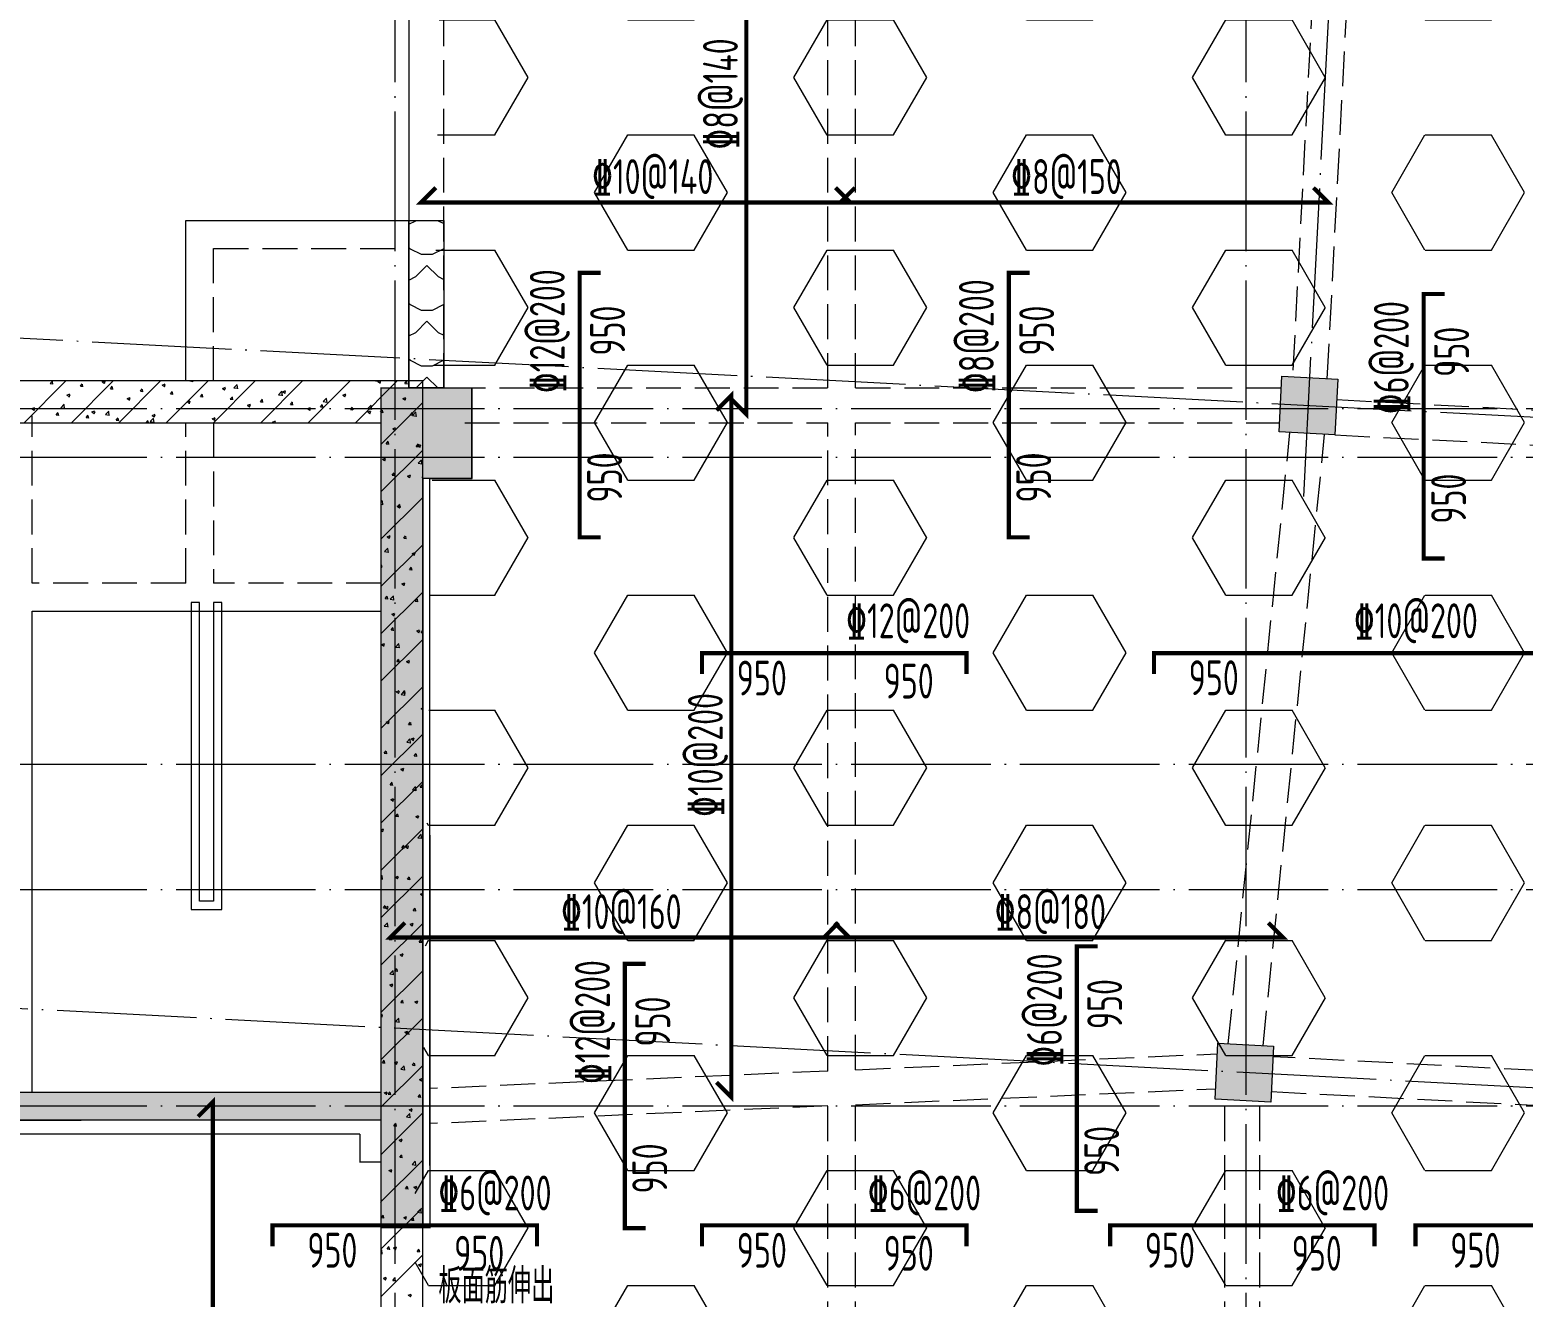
# Model space of a CAD drawing. Extents: x 5874492 to 7194610, y -939842 to -279257.
# Drawn here: x 6639994 to 6650699, y -444677 to -435591 of the extents above; entities that cross this region are included whole.
import ezdxf
from ezdxf.enums import TextEntityAlignment as Align

# ---------------------------------------------------------------- set-up
doc = ezdxf.new("R2010")
doc.units = 0
doc.header["$LTSCALE"] = 1000
doc.linetypes.add('DASH', pattern=[0.35, 0.25, -0.1])
doc.linetypes.add('DOTE', pattern=[2.42, 2, -0.2, 0.02, -0.2])
for name, color, linetype, lineweight in [('A-平面-楼梯电梯、台阶坡道', 2, 'Continuous', 15), ('A-轴线-塔楼', 1, 'DOTE', 9), ('S-基础-DQ', 6, 'Continuous', 20), ('S-基础-HATCH', 251, 'Continuous', 20), ('S-墙柱-COLU', 50, 'Continuous', 20), ('S-墙柱-HATCH', 251, 'Continuous', 20), ('S-墙柱-WALL', 6, 'Continuous', 20), ('S-板-BEAM', 4, 'DASH', 20), ('S-板-BEAM-CON', 2, 'Continuous', 20), ('S-板-COLU', 50, 'DASH', 20), ('S-板-板面填充', 251, 'Continuous', 20), ('S-板-楼板正筋', 107, 'Continuous', 20), ('S-板-楼板正筋文字', 107, 'Continuous', 20), ('S-板-楼板负筋', 1, 'Continuous', 20), ('S-板-楼板负筋文字', 7, 'Continuous', 20)]:
    doc.layers.add(name, color=color, linetype=linetype, lineweight=lineweight)
doc.styles.add('样式 1', font='tssdeng.shx', dxfattribs={"width": 0.7, "bigfont": 'tssdchn.shx'})

# ---------------------------------------------------------------- blocks, each defined once
blk = doc.blocks.new('ndgfjhgkjhk')
at = {"layer": 'S-板-BEAM'}
for p, q in [((6645545, -514205), (6645545, -509302)), ((6648297, -514205), (6648297, -509445)), ((6648497, -514205), (6648497, -509458)), ((6651865, -509633), (6651630, -514126)), ((6651879, -514139), (6652115, -509646)), ((6645595, -514205), (6648297, -514205)), ((6648497, -514205), (6651550, -514205)), ((6651946, -514288), (6653894, -514392)), ((6642595, -515605), (6642595, -514405)), ((6643895, -514455), (6643895, -515605)), ((6645695, -514455), (6648297, -514455)), ((6648297, -519103), (6648297, -514455)), ((6648497, -514455), (6651537, -514455)), ((6648497, -519094), (6648497, -514455)), ((6651169, -518908), (6651611, -514525)), ((6651419, -518921), (6651860, -514538)), ((6651933, -514542), (6653397, -514616)), ((6643695, -515605), (6642595, -515605)), ((6645095, -515605), (6643895, -515605)), ((6648497, -519094), (6651091, -518979)), ((6648297, -519103), (6645445, -519229)), ((6648297, -519103), (6648297, -519083)), ((6648497, -519094), (6648497, -519094)), ((6653397, -519100), (6651490, -519000)), ((6648497, -519344), (6651077, -519230)), ((6651145, -521705), (6651145, -519308)), ((6651477, -519250), (6653397, -519350)), ((6648297, -519353), (6645445, -519480)), ((6648297, -521705), (6648297, -519353)), ((6648497, -521705), (6648497, -519344)), ((6651395, -521705), (6651395, -519321))]:
    blk.add_line(p, q, dxfattribs=at)
for points in [[(6643895, -514155), (6643895, -513205), (6645295, -513205)], [(6643695, -515605), (6643695, -514455)]]:
    blk.add_lwpolyline(points, dxfattribs=at)
at = {"layer": 'S-板-BEAM-CON'}
for p, q in [((6645295, -509289), (6645295, -514205)), ((6642595, -515805), (6645095, -515805)), ((6642595, -519205), (6642595, -515805)), ((6642595, -519255), (6642595, -515805)), ((6641220, -519455), (6642945, -519455))]:
    blk.add_line(p, q, dxfattribs=at)
blk.add_lwpolyline([(6643695, -514155), (6643695, -513005), (6645295, -513005)], dxfattribs=at)
blk = doc.blocks.new('ZHOUWANG2')
at = {"layer": 'A-轴线-塔楼', "ltscale": 0.5}
for p, q in [((215161, 131041), (216006, 147199)), ((223182, 131274), (205302, 132209)), ((222931, 126481), (205051, 127416))]:
    blk.add_line(p, q, dxfattribs=at)
at = {"layer": 'A-轴线-塔楼', "linetype": 'DOTE', "ltscale": 0.5}
for p, q in [((208646, 135010), (208646, 108021)), ((214746, 135010), (214746, 108021)), ((227437, 131670), (165262, 131670)), ((227437, 131320), (200046, 131320)), ((227437, 129120), (200046, 129120)), ((227437, 128220), (165262, 128220)), ((227437, 126670), (165262, 126670))]:
    blk.add_line(p, q, dxfattribs=at)
blk = doc.blocks.new('sfdgjhgfhgkjhk')
at = {"layer": 'S-基础-DQ'}
for points in [[(6945492, 358792), (6945492, 356336), (6963809, 356336), (6963809, 354236), (6966809, 354236), (6966809, 354586), (6971909, 354586), (6971909, 347036), (6977909, 347036), (6977909, 339686), (6931592, 339686), (6931592, 336294)], [(6931892, 336294), (6931892, 339386), (6978209, 339386), (6978209, 347336), (6972209, 347336), (6972209, 354886), (6966509, 354886), (6966509, 354536), (6964109, 354536), (6964109, 356636), (6945792, 356636), (6945792, 358792)]]:
    blk.add_lwpolyline(points, dxfattribs=at)
at = {"layer": 'S-基础-HATCH'}
for p, q in [((6969350, 354586), (6969650, 354886)), ((6969538, 354868), (6969553, 354885)), ((6969690, 354586), (6969990, 354886)), ((6969910, 354880), (6969926, 354886)), ((6969926, 354867), (6969932, 354885)), ((6970029, 354586), (6970329, 354886)), ((6970369, 354586), (6970669, 354886)), ((6970538, 354886), (6970561, 354882)), ((6970562, 354880), (6970561, 354886)), ((6970708, 354586), (6971008, 354886)), ((6971047, 354586), (6971347, 354886)), ((6971387, 354586), (6971687, 354886)), ((6971726, 354586), (6972026, 354886)), ((6971869, 354886), (6971882, 354885)), ((6971882, 354882), (6971881, 354886)), ((6971887, 354881), (6971901, 354886)), ((6971903, 354868), (6971909, 354886)), ((6972079, 354868), (6972093, 354885)), ((6969538, 354868), (6969556, 354866)), ((6969557, 354863), (6969553, 354882)), ((6969658, 354784), (6969679, 354792)), ((6969658, 354784), (6969673, 354773)), ((6969674, 354770), (6969680, 354788)), ((6969754, 354849), (6969768, 354866)), ((6969754, 354849), (6969771, 354848)), ((6969772, 354844), (6969769, 354863)), ((6969910, 354880), (6969925, 354870)), ((6969969, 354830), (6969983, 354848)), ((6969969, 354830), (6969987, 354829)), ((6969987, 354825), (6969984, 354844)), ((6970184, 354812), (6970198, 354829)), ((6970184, 354812), (6970202, 354810)), ((6970202, 354807), (6970199, 354825)), ((6970341, 354856), (6970362, 354864)), ((6970341, 354856), (6970356, 354846)), ((6970357, 354843), (6970363, 354861)), ((6970399, 354793), (6970414, 354810)), ((6970399, 354793), (6970417, 354791)), ((6970418, 354788), (6970414, 354807)), ((6970614, 354774), (6970629, 354791)), ((6970633, 354769), (6970629, 354788)), ((6970773, 354832), (6970794, 354840)), ((6970773, 354832), (6970788, 354822)), ((6970788, 354819), (6970794, 354837)), ((6970855, 354837), (6970878, 354861)), ((6970855, 354837), (6970882, 354833)), ((6970882, 354830), (6970879, 354858)), ((6971175, 354787), (6971198, 354812)), ((6971175, 354787), (6971202, 354783)), ((6971202, 354780), (6971199, 354809)), ((6971204, 354808), (6971225, 354816)), ((6971204, 354808), (6971219, 354798)), ((6971219, 354795), (6971225, 354813)), ((6971635, 354784), (6971656, 354792)), ((6971635, 354784), (6971650, 354774)), ((6971651, 354771), (6971657, 354789)), ((6971887, 354881), (6971902, 354871)), ((6972079, 354868), (6972097, 354866)), ((6972097, 354863), (6972094, 354882)), ((6969406, 354687), (6969427, 354695)), ((6969406, 354687), (6969421, 354677)), ((6969422, 354673), (6969428, 354691)), ((6969614, 354694), (6969637, 354718)), ((6969614, 354694), (6969641, 354690)), ((6969641, 354687), (6969638, 354715)), ((6969837, 354663), (6969858, 354671)), ((6970089, 354759), (6970110, 354768)), ((6970089, 354759), (6970104, 354749)), ((6970105, 354746), (6970111, 354764)), ((6970521, 354735), (6970542, 354744)), ((6970521, 354735), (6970535, 354725)), ((6970536, 354722), (6970542, 354740)), ((6970614, 354774), (6970632, 354772)), ((6970829, 354755), (6970844, 354772)), ((6970829, 354755), (6970847, 354754)), ((6970848, 354750), (6970845, 354769)), ((6970952, 354711), (6970973, 354719)), ((6970952, 354711), (6970967, 354701)), ((6970967, 354698), (6970973, 354716)), ((6971045, 354736), (6971059, 354754)), ((6971045, 354736), (6971063, 354735)), ((6971063, 354731), (6971060, 354750)), ((6971260, 354717), (6971274, 354735)), ((6971260, 354717), (6971278, 354716)), ((6971278, 354713), (6971275, 354731)), ((6971383, 354687), (6971404, 354695)), ((6971383, 354687), (6971398, 354677)), ((6971398, 354674), (6971405, 354692)), ((6971475, 354699), (6971489, 354716)), ((6971475, 354699), (6971493, 354697)), ((6971494, 354694), (6971490, 354713)), ((6971495, 354738), (6971519, 354762)), ((6971495, 354738), (6971522, 354733)), ((6971523, 354731), (6971519, 354759)), ((6971690, 354680), (6971705, 354697)), ((6971690, 354680), (6971708, 354678)), ((6971709, 354675), (6971705, 354694)), ((6971814, 354663), (6971835, 354671)), ((6971815, 354688), (6971839, 354712)), ((6971815, 354688), (6971842, 354684)), ((6971843, 354681), (6971839, 354709)), ((6971905, 354661), (6971920, 354678)), ((6971909, 354430), (6972209, 354730)), ((6971924, 354656), (6971920, 354675)), ((6972066, 354760), (6972087, 354768)), ((6972066, 354760), (6972081, 354750)), ((6972082, 354747), (6972088, 354765)), ((6969580, 354642), (6969594, 354660)), ((6969580, 354642), (6969598, 354641)), ((6969599, 354637), (6969595, 354656)), ((6969795, 354624), (6969810, 354641)), ((6969795, 354624), (6969813, 354622)), ((6969814, 354619), (6969810, 354637)), ((6969837, 354663), (6969852, 354653)), ((6969853, 354649), (6969859, 354667)), ((6969934, 354644), (6969957, 354668)), ((6969934, 354644), (6969961, 354640)), ((6969961, 354637), (6969958, 354665)), ((6970010, 354605), (6970025, 354622)), ((6970010, 354605), (6970028, 354603)), ((6970029, 354600), (6970025, 354619)), ((6970226, 354586), (6970240, 354603)), ((6970243, 354586), (6970241, 354600)), ((6970254, 354594), (6970278, 354619)), ((6970254, 354594), (6970281, 354590)), ((6970268, 354639), (6970290, 354647)), ((6970268, 354639), (6970283, 354629)), ((6970282, 354587), (6970278, 354616)), ((6970284, 354625), (6970290, 354643)), ((6970700, 354615), (6970721, 354623)), ((6970700, 354615), (6970715, 354605)), ((6970715, 354601), (6970721, 354619)), ((6971131, 354591), (6971152, 354599)), ((6971131, 354591), (6971137, 354586)), ((6971149, 354586), (6971152, 354595)), ((6971814, 354663), (6971829, 354653)), ((6971830, 354650), (6971836, 354668)), ((6971905, 354661), (6971923, 354659)), ((6972120, 354642), (6972135, 354659)), ((6972120, 354642), (6972138, 354641)), ((6972136, 354638), (6972159, 354663)), ((6972139, 354637), (6972136, 354656)), ((6972136, 354638), (6972162, 354634)), ((6972163, 354631), (6972160, 354660)), ((6971993, 354543), (6972014, 354551)), ((6971993, 354543), (6972008, 354533)), ((6972009, 354529), (6972015, 354547)), ((6971909, 354090), (6972209, 354390)), ((6971947, 354435), (6971961, 354453)), ((6971947, 354435), (6971965, 354434)), ((6971966, 354430), (6971962, 354449)), ((6972162, 354416), (6972177, 354434)), ((6972162, 354416), (6972180, 354415)), ((6972172, 354422), (6972193, 354430)), ((6972172, 354422), (6972187, 354412)), ((6972181, 354412), (6972177, 354430)), ((6972188, 354408), (6972194, 354427)), ((6971920, 354325), (6971941, 354333)), ((6971920, 354325), (6971935, 354315)), ((6971936, 354312), (6971942, 354330)), ((6972175, 354296), (6972199, 354321)), ((6972175, 354296), (6972202, 354292)), ((6972203, 354289), (6972199, 354318)), ((6971989, 354210), (6972003, 354227)), ((6971989, 354210), (6972006, 354208)), ((6972007, 354205), (6972004, 354224)), ((6972099, 354204), (6972120, 354212)), ((6972099, 354204), (6972114, 354194)), ((6972115, 354191), (6972121, 354209)), ((6972204, 354191), (6972209, 354197)), ((6972204, 354191), (6972209, 354190)), ((6971909, 353751), (6972209, 354051)), ((6971909, 354019), (6971918, 354029)), ((6971909, 354002), (6971922, 354000)), ((6971922, 353997), (6971919, 354026)), ((6972026, 353987), (6972047, 353995)), ((6972026, 353987), (6972041, 353977)), ((6972030, 353984), (6972045, 354001)), ((6972030, 353984), (6972048, 353982)), ((6972042, 353973), (6972048, 353991)), ((6972049, 353979), (6972045, 353998)), ((6972205, 353866), (6972209, 353867)), ((6972205, 353866), (6972209, 353863)), ((6971909, 353411), (6972209, 353711)), ((6971953, 353769), (6971974, 353777)), ((6971953, 353769), (6971968, 353759)), ((6971969, 353756), (6971975, 353774)), ((6972072, 353758), (6972086, 353776)), ((6972072, 353758), (6972090, 353757)), ((6972090, 353753), (6972087, 353772)), ((6971935, 353662), (6971958, 353687)), ((6971935, 353662), (6971961, 353658)), ((6971962, 353655), (6971959, 353684)), ((6972132, 353648), (6972153, 353656)), ((6972132, 353648), (6972147, 353638)), ((6972148, 353635), (6972154, 353653)), ((6971909, 353565), (6971913, 353569)), ((6971909, 353551), (6971916, 353550)), ((6971917, 353547), (6971913, 353565)), ((6972113, 353533), (6972128, 353550)), ((6972113, 353533), (6972131, 353531)), ((6972132, 353528), (6972129, 353547)), ((6972059, 353431), (6972080, 353439)), ((6972059, 353431), (6972074, 353421)), ((6972075, 353417), (6972081, 353436)), ((6971909, 353072), (6972209, 353372)), ((6971940, 353326), (6971954, 353343)), ((6971940, 353326), (6971958, 353324)), ((6971958, 353321), (6971955, 353340)), ((6971974, 353320), (6971998, 353345)), ((6971974, 353320), (6972001, 353316)), ((6972002, 353313), (6971998, 353342)), ((6972155, 353307), (6972170, 353324)), ((6972155, 353307), (6972173, 353305)), ((6972174, 353302), (6972170, 353321)), ((6971986, 353213), (6972007, 353221)), ((6971986, 353213), (6972001, 353203)), ((6972002, 353200), (6972008, 353218)), ((6971982, 353100), (6971996, 353117)), ((6971982, 353100), (6971999, 353099)), ((6972000, 353095), (6971997, 353114)), ((6972165, 353093), (6972186, 353101)), ((6972165, 353093), (6972180, 353082)), ((6972181, 353079), (6972187, 353097)), ((6972197, 353081), (6972209, 353096)), ((6972197, 353081), (6972209, 353080)), ((6971909, 352733), (6972209, 353033)), ((6971913, 352996), (6971934, 353004)), ((6971913, 352996), (6971928, 352986)), ((6971929, 352982), (6971935, 353000)), ((6972014, 352978), (6972038, 353003)), ((6972014, 352978), (6972041, 352974)), ((6972042, 352971), (6972038, 353000)), ((6972023, 352875), (6972038, 352892)), ((6972023, 352875), (6972041, 352873)), ((6972042, 352870), (6972038, 352888)), ((6972092, 352875), (6972113, 352883)), ((6972092, 352875), (6972107, 352865)), ((6972108, 352862), (6972114, 352880)), ((6971909, 352393), (6972209, 352693)), ((6972019, 352657), (6972040, 352665)), ((6972019, 352657), (6972034, 352647)), ((6972035, 352644), (6972041, 352662)), ((6972054, 352637), (6972077, 352661)), ((6972054, 352637), (6972081, 352632)), ((6972065, 352649), (6972079, 352666)), ((6972065, 352649), (6972083, 352647)), ((6972081, 352630), (6972078, 352658)), ((6972083, 352644), (6972080, 352663)), ((6972198, 352537), (6972209, 352541)), ((6972198, 352537), (6972209, 352529)), ((6971910, 352437), (6971909, 352441)), ((6971946, 352440), (6971967, 352448)), ((6971946, 352440), (6971961, 352430)), ((6971962, 352426), (6971968, 352445)), ((6972106, 352423), (6972121, 352440)), ((6972106, 352423), (6972124, 352422)), ((6972125, 352418), (6972122, 352437)), ((6971909, 352054), (6972209, 352354)), ((6972094, 352295), (6972117, 352319)), ((6972121, 352288), (6972118, 352316)), ((6972125, 352319), (6972146, 352327)), ((6972125, 352319), (6972140, 352309)), ((6972141, 352306), (6972147, 352324)), ((6971933, 352216), (6971947, 352234)), ((6971933, 352216), (6971951, 352215)), ((6971951, 352211), (6971948, 352230)), ((6972094, 352295), (6972120, 352291)), ((6972148, 352198), (6972162, 352215)), ((6972167, 352193), (6972163, 352211)), ((6972052, 352102), (6972073, 352110)), ((6972052, 352102), (6972067, 352091)), ((6972068, 352088), (6972074, 352106)), ((6972148, 352198), (6972166, 352196)), ((6971909, 351714), (6972209, 352014)), ((6971974, 351991), (6971989, 352008)), ((6971993, 351986), (6971990, 352005)), ((6971974, 351991), (6971992, 351989)), ((6971979, 351884), (6972000, 351892)), ((6971995, 351871), (6972001, 351889)), ((6972134, 351953), (6972157, 351977)), ((6972134, 351953), (6972160, 351949)), ((6972161, 351946), (6972158, 351974)), ((6972190, 351972), (6972204, 351989)), ((6972190, 351972), (6972208, 351970)), ((6972208, 351967), (6972205, 351986)), ((6971979, 351884), (6971994, 351874)), ((6972016, 351765), (6972031, 351782)), ((6972035, 351760), (6972031, 351779)), ((6971909, 351668), (6971927, 351675)), ((6971909, 351375), (6972209, 351675)), ((6972016, 351765), (6972034, 351763)), ((6972158, 351763), (6972179, 351771)), ((6972158, 351763), (6972173, 351753)), ((6972174, 351750), (6972180, 351768)), ((6971909, 351665), (6971921, 351656)), ((6971922, 351653), (6971928, 351671)), ((6972173, 351611), (6972197, 351635)), ((6972173, 351611), (6972200, 351607)), ((6972201, 351604), (6972197, 351632)), ((6972058, 351539), (6972072, 351557)), ((6972058, 351539), (6972076, 351538)), ((6972076, 351534), (6972073, 351553)), ((6972085, 351546), (6972106, 351554)), ((6972085, 351546), (6972100, 351536)), ((6972101, 351532), (6972107, 351550)), ((6971909, 351336), (6971916, 351343)), ((6971909, 351036), (6972209, 351336)), ((6971909, 351316), (6971920, 351315)), ((6971920, 351312), (6971917, 351340)), ((6972012, 351328), (6972033, 351336)), ((6972012, 351328), (6972027, 351318)), ((6972028, 351315), (6972034, 351333)), ((6972099, 351314), (6972114, 351331)), ((6972099, 351314), (6972117, 351312)), ((6972118, 351309), (6972114, 351328)), ((6972192, 351207), (6972209, 351214)), ((6972192, 351207), (6972206, 351197)), ((6972207, 351194), (6972209, 351200)), ((6971926, 351107), (6971940, 351124)), ((6971926, 351107), (6971944, 351105)), ((6971939, 351111), (6971960, 351119)), ((6971939, 351111), (6971954, 351101)), ((6971944, 351102), (6971941, 351121)), ((6971955, 351097), (6971961, 351115)), ((6972141, 351088), (6972155, 351105)), ((6972141, 351088), (6972159, 351087)), ((6972160, 351083), (6972156, 351102)), ((6971909, 350696), (6972209, 350996)), ((6971933, 350977), (6971956, 351001)), ((6971933, 350977), (6971959, 350973)), ((6971960, 350970), (6971957, 350998)), ((6972119, 350990), (6972140, 350998)), ((6972119, 350990), (6972133, 350980)), ((6972134, 350976), (6972140, 350995)), ((6971967, 350881), (6971982, 350898)), ((6971967, 350881), (6971985, 350880)), ((6971986, 350876), (6971983, 350895)), ((6972183, 350862), (6972197, 350880)), ((6972183, 350862), (6972201, 350861)), ((6972201, 350858), (6972198, 350876)), ((6972046, 350772), (6972067, 350780)), ((6972046, 350772), (6972060, 350762)), ((6972061, 350759), (6972067, 350777)), ((6971909, 350357), (6972209, 350657)), ((6971972, 350635), (6971996, 350659)), ((6971972, 350635), (6971999, 350631)), ((6972000, 350628), (6971996, 350656)), ((6972009, 350656), (6972023, 350673)), ((6972009, 350656), (6972027, 350654)), ((6972028, 350651), (6972024, 350669)), ((6971973, 350555), (6971994, 350563)), ((6971973, 350555), (6971987, 350545)), ((6971988, 350541), (6971994, 350559)), ((6972051, 350430), (6972065, 350447)), ((6972051, 350430), (6972069, 350428)), ((6972069, 350425), (6972066, 350444)), ((6972152, 350434), (6972173, 350442)), ((6972152, 350434), (6972167, 350424)), ((6972167, 350421), (6972173, 350439)), ((6971909, 350341), (6971921, 350345)), ((6971909, 350331), (6971914, 350327)), ((6971909, 350017), (6972209, 350317)), ((6971915, 350324), (6971921, 350342)), ((6972012, 350293), (6972036, 350317)), ((6972012, 350293), (6972039, 350289)), ((6972040, 350286), (6972036, 350315)), ((6972079, 350216), (6972100, 350224)), ((6972079, 350216), (6972094, 350206)), ((6972092, 350204), (6972107, 350222)), ((6972092, 350204), (6972110, 350203)), ((6972094, 350203), (6972100, 350221)), ((6972111, 350199), (6972107, 350218)), ((6971909, 349678), (6972209, 349978)), ((6971919, 349997), (6971933, 350015)), ((6971919, 349997), (6971937, 349996)), ((6971937, 349993), (6971934, 350011)), ((6972006, 349999), (6972027, 350007)), ((6972006, 349999), (6972021, 349989)), ((6972021, 349985), (6972027, 350004)), ((6972052, 349951), (6972075, 349975)), ((6972079, 349944), (6972076, 349973)), ((6972134, 349979), (6972148, 349996)), ((6972134, 349979), (6972152, 349977)), ((6972153, 349974), (6972149, 349993)), ((6972052, 349951), (6972079, 349947)), ((6972185, 349878), (6972206, 349886)), ((6972185, 349878), (6972200, 349868)), ((6972200, 349865), (6972206, 349883)), ((6971933, 349781), (6971954, 349789)), ((6971933, 349781), (6971948, 349771)), ((6971948, 349768), (6971954, 349786)), ((6971960, 349772), (6971975, 349789)), ((6971960, 349772), (6971978, 349770)), ((6971979, 349767), (6971975, 349786)), ((6972176, 349753), (6972190, 349770)), ((6972176, 349753), (6972193, 349751)), ((6972194, 349748), (6972191, 349767)), ((6971909, 349338), (6972209, 349638)), ((6972112, 349660), (6972133, 349669)), ((6972112, 349660), (6972127, 349650)), ((6972127, 349647), (6972133, 349665)), ((6972002, 349546), (6972016, 349563)), ((6972002, 349546), (6972020, 349545)), ((6972021, 349541), (6972017, 349560)), ((6972092, 349609), (6972115, 349634)), ((6972092, 349609), (6972118, 349605)), ((6972119, 349602), (6972116, 349631)), ((6972039, 349443), (6972060, 349451)), ((6972039, 349443), (6972054, 349433)), ((6972054, 349430), (6972060, 349448)), ((6972044, 349320), (6972058, 349338)), ((6972044, 349320), (6972062, 349319)), ((6972062, 349316), (6972059, 349334)), ((6971909, 348999), (6972209, 349299)), ((6971966, 349225), (6971987, 349233)), ((6971966, 349225), (6971981, 349215)), ((6971981, 349212), (6971987, 349230)), ((6972132, 349267), (6972155, 349292)), ((6972132, 349267), (6972158, 349263)), ((6972159, 349260), (6972156, 349289)), ((6972085, 349095), (6972100, 349112)), ((6972104, 349090), (6972100, 349109)), ((6972145, 349105), (6972166, 349113)), ((6972145, 349105), (6972160, 349095)), ((6972160, 349091), (6972166, 349109)), ((6971909, 349014), (6971914, 349016)), ((6971909, 348997), (6971914, 349013)), ((6972085, 349095), (6972103, 349093)), ((6971909, 348660), (6972209, 348960)), ((6971912, 348888), (6971926, 348905)), ((6971930, 348883), (6971927, 348902)), ((6972072, 348887), (6972093, 348895)), ((6972087, 348874), (6972093, 348892)), ((6972171, 348925), (6972195, 348950)), ((6972171, 348925), (6972198, 348921)), ((6972199, 348918), (6972195, 348947)), ((6971912, 348888), (6971930, 348886)), ((6972072, 348887), (6972087, 348877)), ((6972127, 348869), (6972141, 348886)), ((6972127, 348869), (6972145, 348868)), ((6972145, 348864), (6972142, 348883)), ((6971953, 348662), (6971968, 348680)), ((6971972, 348657), (6971968, 348676)), ((6971999, 348670), (6972020, 348678)), ((6972014, 348656), (6972020, 348674)), ((6971909, 348652), (6971914, 348658)), ((6971909, 348630), (6971918, 348629)), ((6971909, 348320), (6972209, 348620)), ((6971918, 348626), (6971915, 348655)), ((6971953, 348662), (6971971, 348661)), ((6971999, 348670), (6972014, 348659)), ((6972168, 348644), (6972183, 348661)), ((6972168, 348644), (6972186, 348642)), ((6972187, 348639), (6972184, 348657)), ((6971926, 348452), (6971947, 348460)), ((6972178, 348549), (6972199, 348557)), ((6972178, 348549), (6972193, 348539)), ((6972193, 348535), (6972200, 348553)), ((6971926, 348452), (6971941, 348442)), ((6971941, 348439), (6971948, 348457)), ((6971995, 348437), (6972009, 348454)), ((6971995, 348437), (6972013, 348435)), ((6972014, 348432), (6972010, 348451)), ((6972105, 348331), (6972126, 348339)), ((6972105, 348331), (6972120, 348321)), ((6972120, 348318), (6972127, 348336))]:
    blk.add_line(p, q, dxfattribs=at)
blk = doc.blocks.new('aferwgewh')
at = {"layer": 'S-墙柱-HATCH', "ltscale": 0.2}
h = blk.add_hatch(color=256, dxfattribs=at)
h.dxf.hatch_style = 1
h.paths.add_polyline_path([(6651954, -514143), (6651554, -514122), (6651533, -514521), (6651933, -514542)])
h = blk.add_hatch(color=256, dxfattribs=at)
h.dxf.hatch_style = 1
h.paths.add_polyline_path([(6651473, -519325), (6651494, -518925), (6651094, -518904), (6651074, -519304)])
at = {"layer": 'S-墙柱-COLU'}
for points in [[(6651554, -514122), (6651954, -514143), (6651933, -514542), (6651533, -514521)], [(6651094, -518904), (6651494, -518925), (6651473, -519325), (6651074, -519304)]]:
    blk.add_lwpolyline(points, close=True, dxfattribs=at)
blk = doc.blocks.new('sdgjhgfjhgfj')
at = {"layer": 'S-板-COLU', "const_width": 10}
for points in [[(6328494, -399252), (6325945, -399252), (6325945, -398952), (6326045, -398952), (6328645, -398952), (6328645, -393902), (6329295, -393902), (6329295, -394552), (6328994, -394552), (6328995, -399922), (6328645, -399922), (6328645, -399452)], [(6328494, -399252), (6328494, -399452), (6328645, -399452)]]:
    blk.add_lwpolyline(points, dxfattribs=at)
blk = doc.blocks.new('safdhgfjhgfj')
at = {"layer": 'S-墙柱-HATCH', "ltscale": 0.2}
h = blk.add_hatch(color=256, dxfattribs=at)
h.paths.add_polyline_path([(6293545, -281423), (6293545, -286793), (6293845, -286793), (6293845, -286023), (6296545, -286023), (6296545, -285823), (6296445, -285823), (6293845, -285823), (6293845, -280773), (6293245, -280773), (6293245, -281423)])
h.paths.add_polyline_path([(6288045, -295923), (6287795, -295923), (6287795, -288523), (6288635, -288523), (6288635, -288273), (6287545, -288273), (6287545, -296523), (6288045, -296523)])
h.paths.add_polyline_path([(6314845, -287823), (6315845, -287823), (6315845, -287623), (6314645, -287623), (6314645, -290323), (6314845, -290323)])
h.paths.add_polyline_path([(6314845, -292123), (6315245, -292123), (6315245, -291923), (6314645, -291923), (6314645, -294423), (6314845, -294423)])
h.paths.add_polyline_path([(6315645, -286023), (6313895, -286023), (6313895, -285823), (6315845, -285823), (6315845, -286463), (6315645, -286463)])
h.paths.add_polyline_path([(6304670, -290323), (6304420, -290323), (6304420, -287823), (6304045, -287823), (6304045, -287623), (6305045, -287623), (6305045, -287823), (6304670, -287823)])
h.paths.add_polyline_path([(6301445, -292123), (6301845, -292123), (6301845, -291923), (6301245, -291923), (6301245, -294423), (6301445, -294423)])
h.paths.add_polyline_path([(6314095, -284523), (6314095, -283423), (6312495, -283423), (6312495, -281123), (6309995, -281123), (6309995, -283423), (6308395, -283423), (6308395, -284523), (6308595, -284523), (6308595, -283623), (6310695, -283623), (6310695, -283423), (6310195, -283423), (6310195, -281323), (6312295, -281323), (6312295, -283423), (6311795, -283423), (6311795, -283623), (6313895, -283623), (6313895, -284523)])
h.paths.add_polyline_path([(6307645, -287823), (6306645, -287823), (6306645, -287623), (6307845, -287623), (6307845, -290323), (6307645, -290323)])
h.paths.add_polyline_path([(6307645, -292123), (6307245, -292123), (6307245, -291923), (6307845, -291923), (6307845, -294423), (6307645, -294423)])
h.paths.add_polyline_path([(6300645, -285823), (6300645, -286023), (6302245, -286023), (6302245, -286463), (6302445, -286463), (6302445, -285823)])
h.paths.add_polyline_path([(6300645, -283273), (6300645, -284473), (6300845, -284473), (6300845, -280773), (6298345, -280773), (6298345, -281473), (6298545, -281473), (6298545, -280973), (6300645, -280973), (6300645, -283073), (6298545, -283073), (6298545, -282573), (6298345, -282573), (6298345, -283273)])
h.paths.add_polyline_path([(6306845, -286023), (6308595, -286023), (6308595, -285823), (6306645, -285823), (6306645, -286463), (6306845, -286463)])
h.paths.add_polyline_path([(6297695, -288523), (6297995, -288523), (6297995, -286023), (6298095, -286023), (6298095, -285823), (6297695, -285823)])
h.paths.add_polyline_path([(6311145, -288523), (6311345, -288523), (6311345, -286023), (6311695, -286023), (6311695, -285823), (6310795, -285823), (6310795, -286023), (6311145, -286023)])
h.paths.add_polyline_path([(6301445, -287823), (6302445, -287823), (6302445, -287623), (6301245, -287623), (6301245, -290323), (6301445, -290323)])
h.paths.add_polyline_path([(6298395, -296223), (6298395, -295923), (6297995, -295923), (6297995, -292173), (6297695, -292173), (6297695, -295923), (6296945, -295923), (6296945, -296223)])
h.paths.add_polyline_path([(6305445, -296223), (6305445, -295923), (6304670, -295923), (6304670, -291523), (6304420, -291523), (6304420, -295923), (6303645, -295923), (6303645, -296223)])
h.paths.add_polyline_path([(6312145, -296223), (6312145, -295923), (6311345, -295923), (6311345, -292173), (6311145, -292173), (6311145, -295923), (6310345, -295923), (6310345, -296223)])
h.paths.add_polyline_path([(6293445, -295923), (6293595, -295923), (6293595, -292373), (6293845, -292373), (6293845, -296523), (6293445, -296523)])
h.paths.add_polyline_path([(6293145, -288523), (6293645, -288523), (6293645, -291323), (6293845, -291323), (6293845, -288273), (6293145, -288273)])
h.paths.add_polyline_path([(6317820, -290323), (6318070, -290323), (6318070, -287823), (6318445, -287823), (6318445, -287623), (6317445, -287623), (6317445, -287823), (6317820, -287823)])
h.paths.add_polyline_path([(6321045, -292123), (6320645, -292123), (6320645, -291923), (6321245, -291923), (6321245, -294423), (6321045, -294423)])
h.paths.add_polyline_path([(6321870, -285823), (6321870, -286023), (6320245, -286023), (6320245, -286463), (6320045, -286463), (6320045, -285823)])
h.paths.add_polyline_path([(6324745, -288523), (6324545, -288523), (6324545, -286023), (6324395, -286023), (6324395, -285823), (6324745, -285823)])
h.paths.add_polyline_path([(6321045, -287823), (6320045, -287823), (6320045, -287623), (6321245, -287623), (6321245, -290323), (6321045, -290323)])
h.paths.add_polyline_path([(6324095, -296223), (6324095, -295923), (6324495, -295923), (6324495, -292173), (6324745, -292173), (6324745, -295923), (6325545, -295923), (6325545, -296223)])
h.paths.add_polyline_path([(6317045, -296223), (6317045, -295923), (6317820, -295923), (6317820, -291523), (6318070, -291523), (6318070, -295923), (6318845, -295923), (6318845, -296223)])
h.paths.add_polyline_path([(6323045, -281173), (6320645, -281173), (6320645, -284473), (6320845, -284473), (6320845, -283573), (6323545, -283573), (6323545, -282923), (6323345, -282923), (6323345, -283373), (6320845, -283373), (6320845, -281373), (6323345, -281373), (6323345, -281823), (6323545, -281823), (6323545, -280773), (6323045, -280773)])
h.paths.add_polyline_path([(6328945, -281423), (6328945, -286793), (6328645, -286793), (6328645, -286023), (6325945, -286023), (6325945, -285823), (6326045, -285823), (6328645, -285823), (6328645, -280773), (6329295, -280773), (6329295, -281423)])
h.paths.add_polyline_path([(6329045, -295923), (6328945, -295923), (6328945, -292373), (6328645, -292373), (6328645, -296523), (6329045, -296523)])
h.paths.add_polyline_path([(6329345, -288523), (6328945, -288523), (6328945, -291323), (6328645, -291323), (6328645, -288273), (6329345, -288273)])
h.paths.add_polyline_path([(6334445, -295923), (6334695, -295923), (6334695, -288523), (6333855, -288523), (6333855, -288273), (6334945, -288273), (6334945, -296523), (6334445, -296523)])
at = {"layer": 'S-墙柱-WALL'}
blk.add_lwpolyline([(6328945, -281423), (6328945, -286793), (6328645, -286793), (6328645, -286023), (6325945, -286023), (6325945, -285823), (6326045, -285823), (6326045, -285823), (6328645, -285823), (6328645, -280773), (6329295, -280773), (6329295, -281423)], close=True, dxfattribs=at)

msp = doc.modelspace()

# ---------------------------------------------------------------- hatches: boundary and pattern name
at = {"layer": 'S-基础-HATCH', "ltscale": 0.2}
h = msp.add_hatch(dxfattribs=at)
h.set_pattern_fill('水', color=256, scale=100, style=0)
h.set_pattern_definition([(0, (0, 0), (200, 200), [80, -320]), (45, (160, 40), (4e-14, 400), [113.1368, -169.7056, 113.1372, -169.705825]), (135, (320, 40), (-400, 4e-14), [113.1368, -169.7056, 113.1372, -169.705825]), (26.5650512, (80, 0), (400, 3e-07), [89.44, -804.98719]), (26.5650512, (280, 200), (400, 3e-07), [89.44, -804.98719]), (333.4349488, (320, 40), (400, -3e-07), [89.44, -804.98719]), (333.4349488, (120, 240), (400, -3e-07), [89.44, -804.98719])])
h.paths.add_polyline_path([(6642711.2, -436957.4), (6642961.2, -436957.4), (6642961.2, -438157.4), (6642711.2, -438157.4)])
at = {"layer": 'S-板-板面填充'}
h = msp.add_hatch(dxfattribs=at)
h.set_pattern_fill('HEX,_O', color=256, scale=500)
h.set_pattern_definition([(0, (4308274.3, -497386.9), (0, 824.889), [476.25, -952.5]), (120, (4308274.3, -497386.9), (-714.37483, -412.4445), [476.25, -952.5]), (60, (4308750.6, -497386.9), (-714.37483, 412.4445), [476.25, -952.5])])
h.paths.add_polyline_path([(6642611.2, -453527.2), (6642611.2, -453451.4), (6638633.8, -453451.4), (6638633.6, -453457.4), (6638411.2, -453607.4), (6638511.2, -454957.4), (6639225.5, -454857.4), (6639239.7, -454957.4), (6642545.5, -454957.4), (6642545.5, -457015.1), (6652808.7, -457552), (6652965.8, -457409.7), (6653116.5, -454527.3), (6652141, -454527.3), (6652141, -452985.9), (6653192.7, -453072), (6653294.4, -451127.4), (6653294.4, -448264.4), (6652857.9, -447991.3), (6652980.2, -445647.4), (6652092.9, -445647.4), (6652092.9, -443370.4), (6653110.8, -443148.4), (6653316.1, -439303.3), (6652317.5, -439250), (6652349.5, -438650.8), (6653348.1, -438704.2), (6653806.3, -438478.3), (6654167.6, -434440.7), (6653168.3, -434388.5), (6653200.3, -433790.4), (6654049.1, -433834.8), (6654214.6, -433543.1), (6654648, -425255.9), (6653649.4, -425202.6), (6653700.6, -424244), (6647669.1, -423932.9), (6647185.3, -433291.2), (6641072.2, -432944), (6642961.2, -433254.8), (6642811.2, -443407.4), (6642755.8, -443407.4), (6642755.8, -445807.4), (6648697.5, -445807.4), (6648697.5, -453527.2)])

# ---------------------------------------------------------------- linework, layer by layer
at = {"layer": 'A-平面-楼梯电梯、台阶坡道', "elevation": 0}
msp.add_lwpolyline([(6641211.2, -439697.4), (6641151.2, -439697.4), (6641151.2, -441897.4), (6641371.2, -441897.4), (6641371.2, -439697.4), (6641311.2, -439697.4), (6641311.2, -441837.4), (6641211.2, -441837.4), (6641211.2, -439697.4)], dxfattribs=at)
at = {"layer": 'S-基础-HATCH', "ltscale": 0.2}
msp.add_lwpolyline([(6642711.2, -436957.4), (6642961.2, -436957.4), (6642961.2, -438157.4), (6642711.2, -438157.4)], close=True, dxfattribs=at)
at = {"layer": 'S-板-楼板正筋', "const_width": 30}
for points in [[(6645024.5, -438240.3), (6645130.6, -438346.4), (6645130.6, -433240.2), (6645024.5, -433346.3)], [(6642905, -436722.5), (6642798.9, -436828.5), (6645875.6, -436828.5), (6645769.5, -436722.5)], [(6645909.1, -436722.5), (6645803.1, -436828.5), (6649301.9, -436828.5), (6649195.8, -436722.5)], [(6644916.6, -443137.6), (6645022.7, -443243.7), (6645022.7, -438212), (6644916.6, -438318.1)], [(6642682.3, -441992.8), (6642576.2, -442098.9), (6645869.1, -442098.9), (6645763, -441992.8)], [(6645791.2, -441992.8), (6645685.2, -442098.9), (6648978.1, -442098.9), (6648872, -441992.8)], [(6641199.8, -453397.3), (6641305.8, -453503.4), (6641305.8, -443276.2), (6641199.8, -443382.2)]]:
    msp.add_lwpolyline(points, dxfattribs=at)
at = {"layer": 'S-板-楼板负筋', "const_width": 30}
for points in [[(6644085.7, -439229), (6643935.7, -439229), (6643935.7, -437332.9), (6644085.7, -437332.9)], [(6647161.9, -439229), (6647011.9, -439229), (6647011.9, -437332.9), (6647161.9, -437332.9)], [(6650136.6, -439380.5), (6649986.6, -439380.5), (6649986.6, -437484.4), (6650136.6, -437484.4)], [(6644812.8, -440209.7), (6644812.8, -440059.7), (6646708.9, -440059.7), (6646708.9, -440209.7)], [(6648052.6, -440209.7), (6648052.6, -440059.7), (6651923.4, -440059.7), (6651923.4, -440209.7)], [(6647649.5, -444057.4), (6647499.5, -444057.4), (6647499.5, -442161.3), (6647649.5, -442161.3)], [(6644409.3, -444182.6), (6644259.3, -444182.6), (6644259.3, -442286.5), (6644409.3, -442286.5)], [(6641733.9, -444312.1), (6641733.9, -444162.1), (6643630, -444162.1), (6643630, -444312.1)], [(6644812.8, -444312.1), (6644812.8, -444162.1), (6646708.9, -444162.1), (6646708.9, -444312.1)], [(6647738.2, -444312.1), (6647738.2, -444162.1), (6649634.3, -444162.1), (6649634.3, -444312.1)], [(6649927.9, -444312.1), (6649927.9, -444162.1), (6651824, -444162.1), (6651824, -444312.1)]]:
    msp.add_lwpolyline(points, dxfattribs=at)

# ---------------------------------------------------------------- block references
at = {"color": 3}
msp.add_blockref('ZHOUWANG2', (6433965.2, -569977), dxfattribs=at)
msp.add_blockref('sfdgjhgfhgkjhk', (-329397.9, -792993.6))
at = {"layer": 'S-墙柱-HATCH'}
for name, p in [('aferwgewh', (-2583.5, 76047.1)), ('sdgjhgfjhgfj', (313866.7, -44255.8)), ('safdhgfjhgfj', (313866.7, -157384.4))]:
    msp.add_blockref(name, p, dxfattribs=at)
at = {"layer": 'S-板-BEAM'}
msp.add_blockref('ndgfjhgkjhk', (-2583.5, 76047.1), dxfattribs=at)

# ---------------------------------------------------------------- texts
at = {"layer": 'S-板-楼板正筋文字', "style": '样式 1', "width": 0.7}
for s, p in [('\x848@140', (6645069.8, -436449.3)), ('\x8410@200', (6644961.9, -441234))]:
    msp.add_text(s, height=250, rotation=90, dxfattribs=at).set_placement(p)
for s, p in [('\x8410@140', (6644024.3, -436767.8)), ('\x848@150', (6647028.4, -436767.8)), ('\x8410@160', (6643801.6, -442038.1)), ('\x848@180', (6646910.6, -442038.1))]:
    msp.add_text(s, height=250, dxfattribs=at).set_placement(p)
at = {"layer": 'S-板-楼板负筋文字', "linetype": 'Continuous', "style": '样式 1', "width": 0.7}
for s, p in [('\x8412@200', (6643828.5, -438195.6)), ('\x848@200', (6646904.7, -438195.6)), ('\x846@200', (6649879.4, -438347.1)), ('\x846@200', (6647392.4, -443024)), ('\x8412@200', (6644152.2, -443149.1))]:
    msp.add_text(s, height=250, rotation=90, dxfattribs=at).set_placement(p)
for p in [(6644010.8, -437747.3), (6647087.1, -437747.3), (6650061.7, -437898.8), (6643989.2, -438800.2), (6647065.4, -438800.2), (6650040.1, -438951.7), (6647574.7, -442575.7), (6644334.5, -442700.9), (6647553, -443628.6), (6644312.8, -443753.8)]:
    msp.add_text('950', height=250, rotation=90, dxfattribs=at).set_placement(p, align=Align.TOP_CENTER)
for s, p in [('\x8412@200', (6645846.3, -439952.6)), ('\x8410@200', (6649485.9, -439952.6)), ('\x846@200', (6642922.4, -444054.9)), ('\x846@200', (6646001.4, -444054.9)), ('\x846@200', (6648926.7, -444054.9)), ('板面筋伸出', (6642922.4, -444721.7))]:
    msp.add_text(s, height=250, dxfattribs=at).set_placement(p)
for p in [(6645241.6, -440113.2), (6646294.5, -440134.9), (6648481.4, -440110.9), (6642162.7, -444215.6), (6643215.6, -444237.2), (6645241.6, -444215.6), (6646294.5, -444237.2), (6648167, -444215.6), (6649219.9, -444237.2), (6650356.7, -444215.6)]:
    msp.add_text('950', height=250, dxfattribs=at).set_placement(p, align=Align.TOP_CENTER)

doc.saveas('drawing.dxf')
